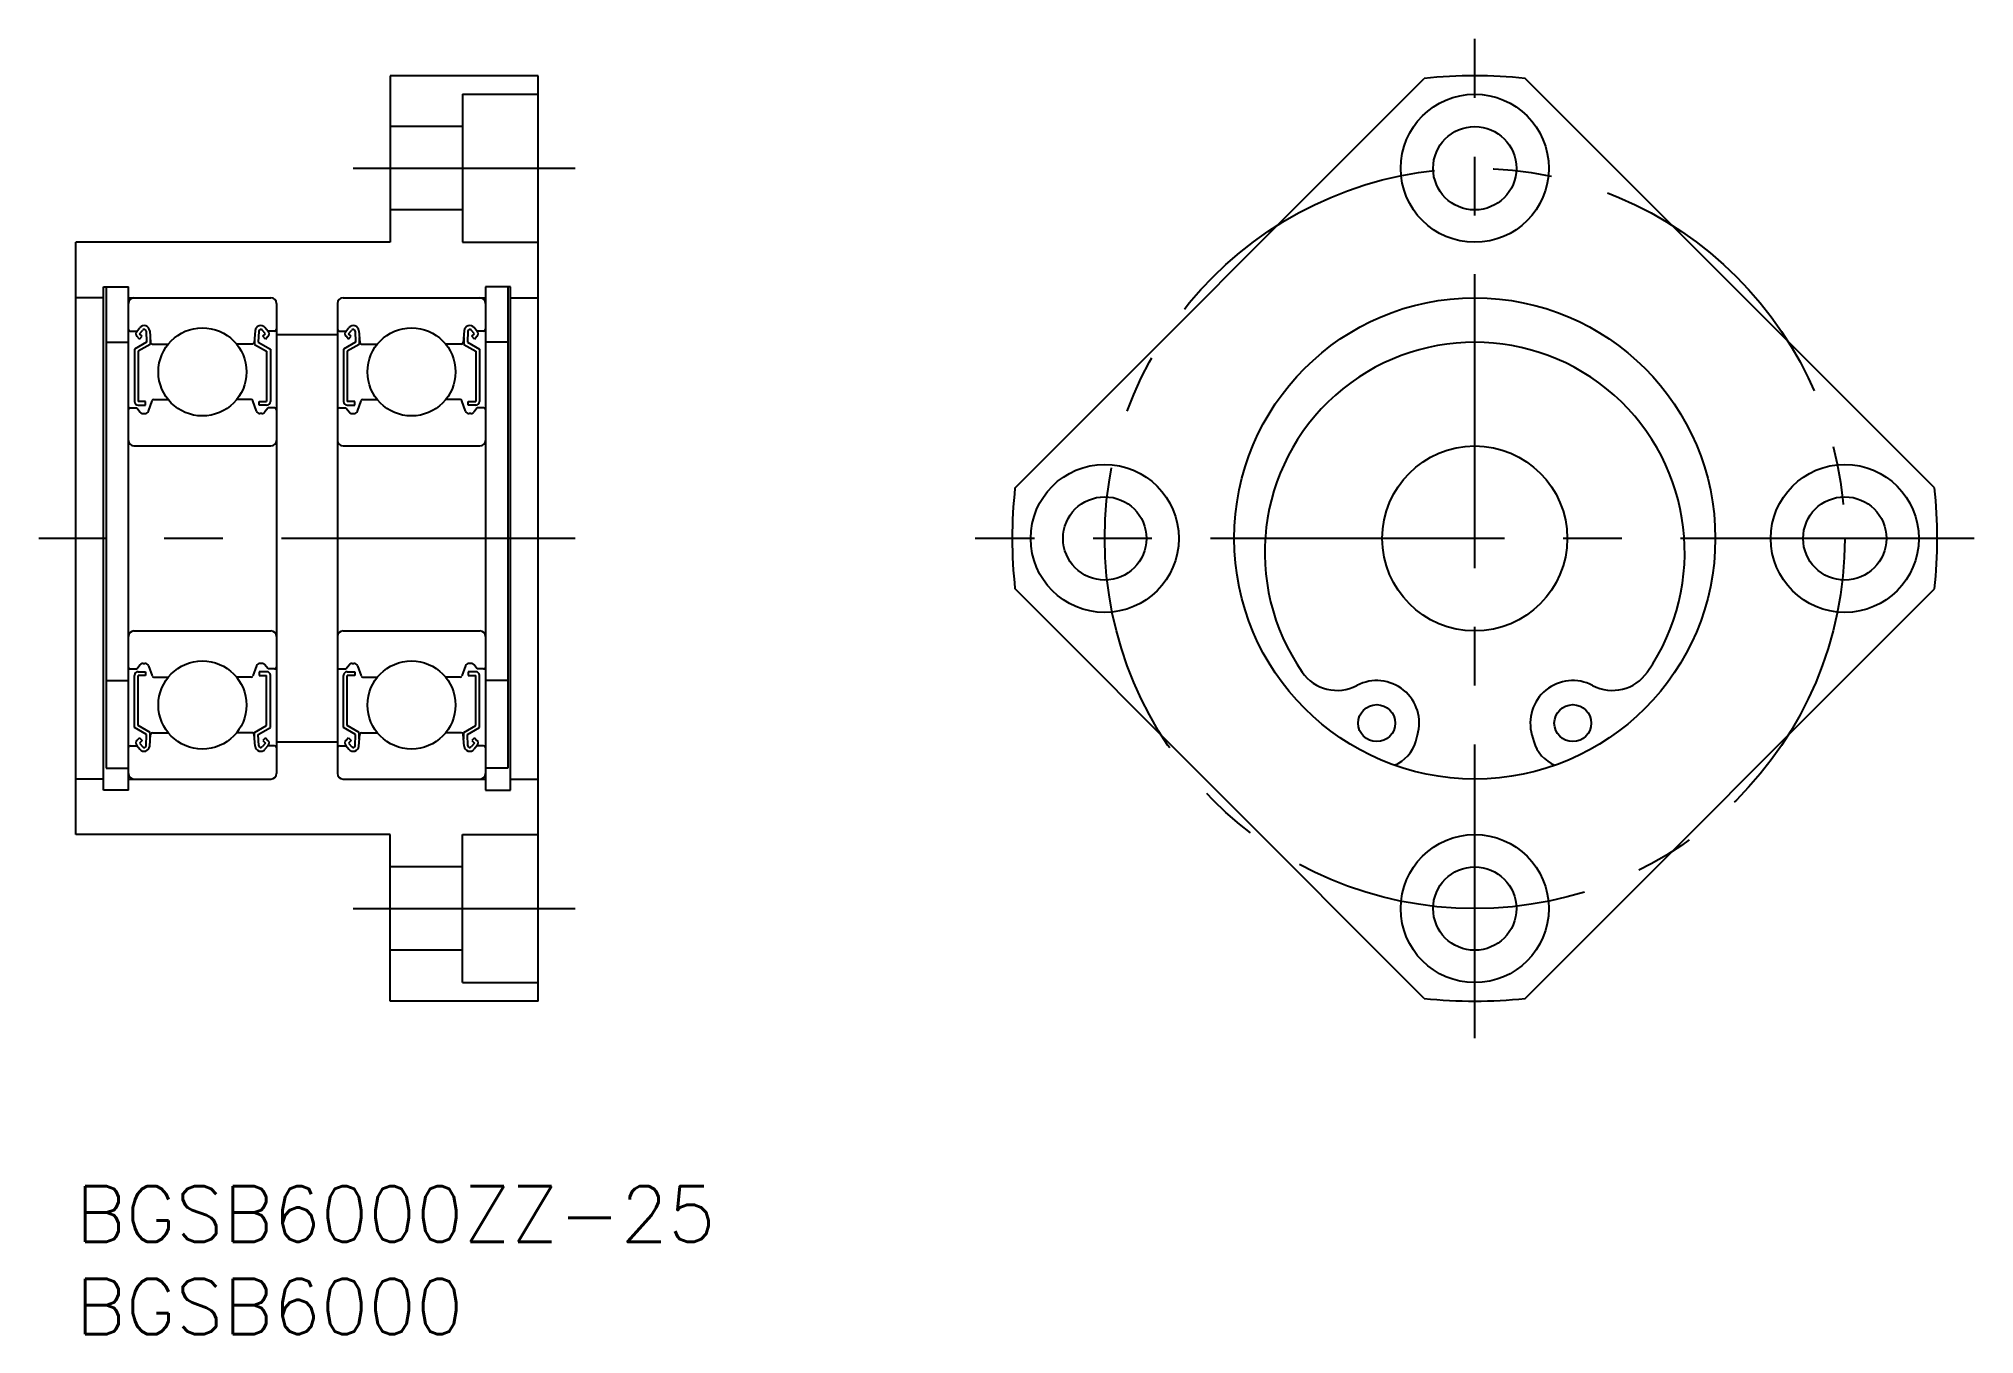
# Model space of a CAD drawing. Extents: x -2 to 103, y -8 to 62.
import ezdxf

# ---------------------------------------------------------------- set-up
doc = ezdxf.new("R2010")
doc.units = 0
doc.header["$LTSCALE"] = 0.5
doc.linetypes.add('CENTER', pattern=[50.8, 31.75, -6.35, 6.35, -6.35])
for name, color, linetype in [('MSM_CENTER', 1, 'CENTER'), ('MSM_CONTINUOUS', 7, 'CONTINUOUS'), ('MSM_PART_NUMBER', 7, 'CONTINUOUS')]:
    doc.layers.add(name, color=color, linetype=linetype)
doc.styles.get("Standard").update_dxf_attribs({"font": 'txt.shx', "height": 3, "bigfont": 'bigfont.shx'})

# ---------------------------------------------------------------- blocks, each defined once
blk = doc.blocks.new('*U6')
at = {"layer": 'MSM_PART_NUMBER'}
blk.add_text('BGSB6000ZZ-25', height=3, dxfattribs=at).set_placement((0, -3))
blk = doc.blocks.new('*U7')
at = {"layer": 'MSM_PART_NUMBER'}
blk.add_text('BGSB6000', height=3, dxfattribs=at).set_placement((0, -8))

msp = doc.modelspace()

# ---------------------------------------------------------------- linework, layer by layer
at = {"layer": 'MSM_CENTER'}
for p, q in [((75.62, 8), (75.62, 62)), ((15, 55), (27, 55)), ((27, 35), (-2, 35)), ((102.62, 35), (48.62, 35)), ((15, 15), (27, 15))]:
    msp.add_line(p, q, dxfattribs=at)
msp.add_circle((75.62, 35), 20, dxfattribs=at)
at = {"layer": 'MSM_CONTINUOUS'}
for p, q in [((17, 60), (17, 51)), ((25, 60), (17, 60)), ((25, 10), (25, 60)), ((50.77, 37.73), (72.89, 59.85)), ((100.47, 37.73), (78.35, 59.85)), ((20.9, 59), (20.9, 51)), ((20.9, 59), (25, 59)), ((20.9, 57.25), (17, 57.25)), ((20.9, 52.75), (17, 52.75)), ((0, 19), (0, 51)), ((17, 51), (0, 51)), ((20.9, 51), (25, 51)), ((21.93, 51), (21.93, 51)), ((1.5, 48.6, -0.1), (2.85, 48.6, -0.1)), ((1.5, 21.4, -0.1), (1.5, 48.6, -0.1)), ((1.65, 48.6), (1.65, 22.59)), ((2.85, 21.4), (2.85, 48.6)), ((23.5, 48.6, -0.1), (22.15, 48.6, -0.1)), ((22.15, 48.6, -0.1), (22.15, 21.4, -0.1)), ((23.35, 48.6), (23.35, 22.59)), ((23.5, 21.4, -0.1), (23.5, 48.6, -0.1)), ((1.5, 48, -0.1), (0, 48, -0.1)), ((2.85, 48), (10.55, 48)), ((10.85, 47.7), (10.85, 22.3)), ((14.15, 47.7, -0.1), (14.15, 22.3, -0.1)), ((14.45, 48, -0.1), (22.15, 48, -0.1)), ((23.5, 48, -0.1), (25, 48, -0.1)), ((2.95, 46.2), (3.31, 46.2)), ((3.3, 46.19), (3.47, 46.39)), ((3.45, 46.06), (3.62, 46.26)), ((3.59, 45.92), (3.45, 46.06)), ((3.8, 46.2), (3.83, 45.6)), ((4, 46.22), (4.05, 45.59)), ((9.7, 46.22), (9.65, 45.59)), ((9.9, 46.2), (9.87, 45.6)), ((10.25, 46.06), (10.08, 46.26)), ((10.11, 45.92), (10.25, 46.06)), ((10.4, 46.19), (10.23, 46.39)), ((10.75, 46.2), (10.39, 46.2)), ((14.25, 46.2, -0.1), (14.61, 46.2, -0.1)), ((14.6, 46.19, -0.1), (14.77, 46.39, -0.1)), ((14.75, 46.06, -0.1), (14.92, 46.26, -0.1)), ((14.89, 45.92, -0.1), (14.75, 46.06, -0.1)), ((15.1, 46.2, -0.1), (15.13, 45.6, -0.1)), ((15.3, 46.22, -0.1), (15.35, 45.59, -0.1)), ((21, 46.22, -0.1), (20.95, 45.59, -0.1)), ((21.2, 46.2, -0.1), (21.17, 45.6, -0.1)), ((21.55, 46.06, -0.1), (21.38, 46.26, -0.1)), ((21.41, 45.92, -0.1), (21.55, 46.06, -0.1)), ((21.7, 46.19, -0.1), (21.53, 46.39, -0.1)), ((22.05, 46.2, -0.1), (21.69, 46.2, -0.1)), ((1.65, 45.6, -0.1), (2.85, 45.6, -0.1)), ((3.83, 45.6), (3.18, 45.22)), ((3.18, 45.22), (3.18, 42.4)), ((3.45, 45.77), (3.31, 45.92)), ((4.03, 45.48), (3.38, 45.11)), ((3.38, 45.11), (3.38, 42.4)), ((3.45, 45.77), (3.59, 45.92)), ((4.03, 45.85), (4.03, 45.48)), ((4.15, 45.5), (5, 45.5)), ((9.55, 45.5), (8.7, 45.5)), ((9.67, 45.85), (9.67, 45.48)), ((9.67, 45.48), (10.32, 45.11)), ((9.87, 45.6), (10.52, 45.22)), ((10.25, 45.77), (10.11, 45.92)), ((10.25, 45.77), (10.39, 45.92)), ((10.32, 45.11), (10.32, 42.4)), ((10.52, 45.22), (10.52, 42.4)), ((14.15, 46), (10.85, 46)), ((15.13, 45.6, -0.1), (14.48, 45.22, -0.1)), ((14.48, 45.22, -0.1), (14.48, 42.4, -0.1)), ((14.75, 45.77, -0.1), (14.61, 45.92, -0.1)), ((15.33, 45.48, -0.1), (14.68, 45.11, -0.1)), ((14.68, 45.11, -0.1), (14.68, 42.4, -0.1)), ((14.75, 45.77, -0.1), (14.89, 45.92, -0.1)), ((15.33, 45.85, -0.1), (15.33, 45.48, -0.1)), ((15.45, 45.5, -0.1), (16.3, 45.5, -0.1)), ((20.85, 45.5, -0.1), (20, 45.5, -0.1)), ((20.97, 45.85, -0.1), (20.97, 45.48, -0.1)), ((20.97, 45.48, -0.1), (21.62, 45.11, -0.1)), ((21.17, 45.6, -0.1), (21.82, 45.22, -0.1)), ((21.55, 45.77, -0.1), (21.41, 45.92, -0.1)), ((21.55, 45.77, -0.1), (21.69, 45.92, -0.1)), ((21.62, 45.11, -0.1), (21.62, 42.4, -0.1)), ((21.82, 45.22, -0.1), (21.82, 42.4, -0.1)), ((23.35, 45.6, -0.1), (22.15, 45.6, -0.1)), ((2.95, 42.05), (3.3, 42.05)), ((3.3, 42.05), (3.49, 41.82)), ((3.78, 42.4), (3.38, 42.4)), ((3.38, 42.2), (3.78, 42.2)), ((3.78, 42.2), (3.78, 42.4)), ((3.93, 41.88), (4.13, 42.43)), ((4.22, 42.5), (5, 42.5)), ((9.48, 42.5), (8.7, 42.5)), ((9.77, 41.88), (9.57, 42.43)), ((9.92, 42.4), (10.32, 42.4)), ((9.92, 42.2), (9.92, 42.4)), ((10.32, 42.2), (9.92, 42.2)), ((10.4, 42.05), (10.21, 41.82)), ((10.75, 42.05), (10.4, 42.05)), ((14.25, 42.05, -0.1), (14.6, 42.05, -0.1)), ((14.6, 42.05, -0.1), (14.79, 41.82, -0.1)), ((15.08, 42.4, -0.1), (14.68, 42.4, -0.1)), ((14.68, 42.2, -0.1), (15.08, 42.2, -0.1)), ((15.08, 42.2, -0.1), (15.08, 42.4, -0.1)), ((15.23, 41.88, -0.1), (15.43, 42.43, -0.1)), ((15.52, 42.5, -0.1), (16.3, 42.5, -0.1)), ((20.78, 42.5, -0.1), (20, 42.5, -0.1)), ((21.07, 41.88, -0.1), (20.87, 42.43, -0.1)), ((21.22, 42.4, -0.1), (21.62, 42.4, -0.1)), ((21.22, 42.2, -0.1), (21.22, 42.4, -0.1)), ((21.62, 42.2, -0.1), (21.22, 42.2, -0.1)), ((21.7, 42.05, -0.1), (21.51, 41.82, -0.1)), ((22.05, 42.05, -0.1), (21.7, 42.05, -0.1)), ((3.64, 41.75), (3.74, 41.75)), ((10.06, 41.75), (9.96, 41.75)), ((14.94, 41.75, -0.1), (15.04, 41.75, -0.1)), ((21.36, 41.75, -0.1), (21.26, 41.75, -0.1)), ((3.15, 40), (10.55, 40)), ((14.45, 40, -0.1), (21.85, 40, -0.1)), ((72.89, 10.15), (50.77, 32.27)), ((78.35, 10.15), (100.47, 32.27)), ((3.15, 30), (10.55, 30)), ((14.45, 30, -0.1), (21.85, 30, -0.1)), ((3.64, 28.25), (3.74, 28.25)), ((10.06, 28.25), (9.96, 28.25)), ((14.94, 28.25, -0.1), (15.04, 28.25, -0.1)), ((21.36, 28.25, -0.1), (21.26, 28.25, -0.1)), ((1.65, 27.32, -0.1), (2.85, 27.32, -0.1)), ((2.95, 27.95), (3.3, 27.95)), ((3.18, 24.78), (3.18, 27.6)), ((3.3, 27.95), (3.49, 28.18)), ((3.38, 27.8), (3.78, 27.8)), ((3.38, 24.89), (3.38, 27.6)), ((3.78, 27.6), (3.38, 27.6)), ((3.78, 27.8), (3.78, 27.6)), ((3.93, 28.12), (4.13, 27.57)), ((4.22, 27.5), (5, 27.5)), ((9.48, 27.5), (8.7, 27.5)), ((9.77, 28.12), (9.57, 27.57)), ((10.32, 27.8), (9.92, 27.8)), ((9.92, 27.8), (9.92, 27.6)), ((9.92, 27.6), (10.32, 27.6)), ((10.4, 27.95), (10.21, 28.18)), ((10.32, 24.89), (10.32, 27.6)), ((10.75, 27.95), (10.4, 27.95)), ((10.52, 24.78), (10.52, 27.6)), ((14.25, 27.95, -0.1), (14.6, 27.95, -0.1)), ((14.48, 24.78, -0.1), (14.48, 27.6, -0.1)), ((14.6, 27.95, -0.1), (14.79, 28.18, -0.1)), ((14.68, 27.8, -0.1), (15.08, 27.8, -0.1)), ((14.68, 24.89, -0.1), (14.68, 27.6, -0.1)), ((15.08, 27.6, -0.1), (14.68, 27.6, -0.1)), ((15.08, 27.8, -0.1), (15.08, 27.6, -0.1)), ((15.23, 28.12, -0.1), (15.43, 27.57, -0.1)), ((15.52, 27.5, -0.1), (16.3, 27.5, -0.1)), ((20.78, 27.5, -0.1), (20, 27.5, -0.1)), ((21.07, 28.12, -0.1), (20.87, 27.57, -0.1)), ((21.62, 27.8, -0.1), (21.22, 27.8, -0.1)), ((21.22, 27.8, -0.1), (21.22, 27.6, -0.1)), ((21.22, 27.6, -0.1), (21.62, 27.6, -0.1)), ((21.7, 27.95, -0.1), (21.51, 28.18, -0.1)), ((21.62, 24.89, -0.1), (21.62, 27.6, -0.1)), ((22.05, 27.95, -0.1), (21.7, 27.95, -0.1)), ((21.82, 24.78, -0.1), (21.82, 27.6, -0.1)), ((23.35, 27.32, -0.1), (22.15, 27.32, -0.1)), ((3.83, 24.4), (3.18, 24.78)), ((3.45, 24.23), (3.31, 24.08)), ((4.03, 24.52), (3.38, 24.89)), ((3.45, 24.23), (3.59, 24.08)), ((3.59, 24.08), (3.45, 23.94)), ((3.8, 23.8), (3.83, 24.4)), ((4, 23.78), (4.05, 24.41)), ((4.03, 24.15), (4.03, 24.52)), ((4.15, 24.5), (5, 24.5)), ((9.55, 24.5), (8.7, 24.5)), ((9.7, 23.78), (9.65, 24.41)), ((9.67, 24.52), (10.32, 24.89)), ((9.67, 24.15), (9.67, 24.52)), ((9.87, 24.4), (10.52, 24.78)), ((9.9, 23.8), (9.87, 24.4)), ((10.25, 24.23), (10.11, 24.08)), ((10.11, 24.08), (10.25, 23.94)), ((10.25, 24.23), (10.39, 24.08)), ((15.13, 24.4, -0.1), (14.48, 24.78, -0.1)), ((14.75, 24.23, -0.1), (14.61, 24.08, -0.1)), ((15.33, 24.52, -0.1), (14.68, 24.89, -0.1)), ((14.75, 24.23, -0.1), (14.89, 24.08, -0.1)), ((14.89, 24.08, -0.1), (14.75, 23.94, -0.1)), ((15.1, 23.8, -0.1), (15.13, 24.4, -0.1)), ((15.3, 23.78, -0.1), (15.35, 24.41, -0.1)), ((15.33, 24.15, -0.1), (15.33, 24.52, -0.1)), ((15.45, 24.5, -0.1), (16.3, 24.5, -0.1)), ((20.85, 24.5, -0.1), (20, 24.5, -0.1)), ((21, 23.78, -0.1), (20.95, 24.41, -0.1)), ((20.97, 24.52, -0.1), (21.62, 24.89, -0.1)), ((20.97, 24.15, -0.1), (20.97, 24.52, -0.1)), ((21.17, 24.4, -0.1), (21.82, 24.78, -0.1)), ((21.2, 23.8, -0.1), (21.17, 24.4, -0.1)), ((21.55, 24.23, -0.1), (21.41, 24.08, -0.1)), ((21.41, 24.08, -0.1), (21.55, 23.94, -0.1)), ((21.55, 24.23, -0.1), (21.69, 24.08, -0.1)), ((72.43, 24.03), (72.53, 24.38)), ((78.71, 24.38), (78.81, 24.03)), ((2.95, 23.8), (3.31, 23.8)), ((3.3, 23.81), (3.47, 23.61)), ((3.45, 23.94), (3.62, 23.74)), ((10.25, 23.94), (10.08, 23.74)), ((10.4, 23.81), (10.23, 23.61)), ((10.75, 23.8), (10.39, 23.8)), ((14.15, 24), (10.85, 24)), ((14.25, 23.8, -0.1), (14.61, 23.8, -0.1)), ((14.6, 23.81, -0.1), (14.77, 23.61, -0.1)), ((14.75, 23.94, -0.1), (14.92, 23.74, -0.1)), ((21.55, 23.94, -0.1), (21.38, 23.74, -0.1)), ((21.7, 23.81, -0.1), (21.53, 23.61, -0.1)), ((22.05, 23.8, -0.1), (21.69, 23.8, -0.1)), ((1.5, 22, -0.1), (0, 22, -0.1)), ((1.65, 22.59, -0.1), (2.85, 22.59, -0.1)), ((2.85, 22), (10.55, 22)), ((14.45, 22, -0.1), (22.15, 22, -0.1)), ((23.35, 22.59, -0.1), (22.15, 22.59, -0.1)), ((23.5, 22, -0.1), (25, 22, -0.1)), ((2.85, 21.4, -0.1), (1.5, 21.4, -0.1)), ((22.15, 21.4, -0.1), (23.5, 21.4, -0.1)), ((17, 19), (0, 19)), ((17, 10), (17, 19)), ((20.9, 19), (25, 19)), ((20.9, 11), (20.9, 19)), ((20.9, 17.25), (17, 17.25)), ((20.9, 12.75), (17, 12.75)), ((20.9, 11), (25, 11)), ((25, 10), (17, 10))]:
    msp.add_line(p, q, dxfattribs=at)
for centre, radius in [((75.62, 55), 4), ((75.62, 55), 2.25), ((75.62, 35), 13), ((75.62, 35), 13), ((6.85, 44), 2.38), ((18.15, 44, -0.1), 2.38), ((75.62, 35), 5), ((75.62, 35), 5), ((55.62, 35), 4), ((95.62, 35), 4), ((55.62, 35), 2.25), ((95.62, 35), 2.25), ((6.85, 26), 2.38), ((18.15, 26, -0.1), 2.38), ((70.32, 25.02), 1), ((80.92, 25.02), 1), ((75.62, 15), 4), ((75.62, 15), 2.25)]:
    msp.add_circle(centre, radius, dxfattribs=at)
for centre, radius, start, end in [((75.62, 35), 25, 83.7394, 96.2606), ((3.15, 47.7), 0.3, 90, 180), ((10.55, 47.7), 0.3, 0, 90), ((14.45, 47.7, -0.1), 0.3, 90, 180), ((21.85, 47.7, -0.1), 0.3, 0, 90), ((2.95, 46.3), 0.1, 180, 270), ((3.45, 46.06), 0.2, 140.137, 225.002), ((3.7, 46.2), 0.3, 4.9354, 140.137), ((3.7, 46.2), 0.1, 3.1017, 139.9503), ((10, 46.2), 0.3, 39.863, 175.0646), ((10, 46.2), 0.1, 40.0497, 176.8983), ((10.25, 46.06), 0.2, 314.998, 39.863), ((10.75, 46.3), 0.1, 270, 0), ((14.25, 46.3, -0.1), 0.1, 180, 270), ((14.75, 46.06, -0.1), 0.2, 140.137, 225.002), ((15, 46.2, -0.1), 0.3, 4.9354, 140.137), ((15, 46.2, -0.1), 0.1, 3.1017, 139.9503), ((21.3, 46.2, -0.1), 0.3, 39.863, 175.0646), ((21.3, 46.2, -0.1), 0.1, 40.0497, 176.8983), ((21.55, 46.06, -0.1), 0.2, 314.998, 39.863), ((22.05, 46.3, -0.1), 0.1, 270, 0), ((4.15, 45.6), 0.1, 184.9354, 270), ((9.55, 45.6), 0.1, 270, 355.0646), ((15.45, 45.6, -0.1), 0.1, 184.9354, 270), ((20.85, 45.6, -0.1), 0.1, 270, 355.0646), ((75.62, 34.25), 11.35, 325.2644, 214.7356), ((2.95, 41.95), 0.1, 90, 180.8103), ((3.38, 42.4), 0.2, 180, 270), ((3.74, 41.95), 0.2, 270, 339.9916), ((4.22, 42.4), 0.1, 90, 159.9916), ((9.48, 42.4), 0.1, 20.0084, 90), ((9.96, 41.95), 0.2, 200.0084, 270), ((10.32, 42.4), 0.2, 270, 0), ((10.75, 41.95), 0.1, 359.1897, 90), ((14.25, 41.95, -0.1), 0.1, 90, 180.8103), ((14.68, 42.4, -0.1), 0.2, 180, 270), ((15.04, 41.95, -0.1), 0.2, 270, 339.9916), ((15.52, 42.4, -0.1), 0.1, 90, 159.9916), ((20.78, 42.4, -0.1), 0.1, 20.0084, 90), ((21.26, 41.95, -0.1), 0.2, 200.0084, 270), ((21.62, 42.4, -0.1), 0.2, 270, 0), ((22.05, 41.95, -0.1), 0.1, 359.1897, 90), ((3.64, 41.95), 0.2, 219.9762, 270), ((10.06, 41.95), 0.2, 270, 320.0238), ((14.94, 41.95, -0.1), 0.2, 219.9762, 270), ((21.36, 41.95, -0.1), 0.2, 270, 320.0238), ((3.15, 40.3), 0.3, 180, 270), ((10.55, 40.3), 0.3, 270, 0), ((14.45, 40.3, -0.1), 0.3, 180, 270), ((21.85, 40.3, -0.1), 0.3, 270, 0), ((75.62, 35), 25, 173.7394, 186.2606), ((75.62, 35), 25, 353.7394, 6.2606), ((3.15, 29.7), 0.3, 90, 180), ((10.55, 29.7), 0.3, 0, 90), ((14.45, 29.7, -0.1), 0.3, 90, 180), ((21.85, 29.7, -0.1), 0.3, 0, 90), ((3.64, 28.05), 0.2, 90, 140.0238), ((3.74, 28.05), 0.2, 20.0084, 90), ((9.96, 28.05), 0.2, 90, 159.9916), ((10.06, 28.05), 0.2, 39.9762, 90), ((14.94, 28.05, -0.1), 0.2, 90, 140.0238), ((15.04, 28.05, -0.1), 0.2, 20.0084, 90), ((21.26, 28.05, -0.1), 0.2, 90, 159.9916), ((21.36, 28.05, -0.1), 0.2, 39.9762, 90), ((2.95, 28.05), 0.1, 179.1897, 270), ((3.38, 27.6), 0.2, 90, 180), ((4.22, 27.6), 0.1, 200.0084, 270), ((9.48, 27.6), 0.1, 270, 339.9916), ((10.32, 27.6), 0.2, 0, 90), ((10.75, 28.05), 0.1, 270, 0.8103), ((14.25, 28.05, -0.1), 0.1, 179.1897, 270), ((14.68, 27.6, -0.1), 0.2, 90, 180), ((15.52, 27.6, -0.1), 0.1, 200.0084, 270), ((20.78, 27.6, -0.1), 0.1, 270, 339.9916), ((21.62, 27.6, -0.1), 0.2, 0, 90), ((22.05, 28.05, -0.1), 0.1, 270, 0.8103), ((68.18, 29.09), 2.3, 214.7356, 297.6849), ((70.32, 25.02), 2.3, 343.7729, 117.6849), ((80.92, 25.02), 2.3, 62.3151, 196.2271), ((83.06, 29.09), 2.3, 242.3151, 325.2644), ((3.45, 23.94), 0.2, 134.998, 219.863), ((4.15, 24.4), 0.1, 90, 175.0646), ((9.55, 24.4), 0.1, 4.9354, 90), ((10.25, 23.94), 0.2, 320.137, 45.002), ((14.75, 23.94, -0.1), 0.2, 134.998, 219.863), ((15.45, 24.4, -0.1), 0.1, 90, 175.0646), ((20.85, 24.4, -0.1), 0.1, 4.9354, 90), ((21.55, 23.94, -0.1), 0.2, 320.137, 45.002), ((2.95, 23.7), 0.1, 90, 180), ((3.7, 23.8), 0.3, 219.863, 355.0646), ((3.7, 23.8), 0.1, 220.0497, 356.8983), ((10, 23.8), 0.3, 184.9354, 320.137), ((10, 23.8), 0.1, 183.1017, 319.9503), ((10.75, 23.7), 0.1, 0, 90), ((14.25, 23.7, -0.1), 0.1, 90, 180), ((15, 23.8, -0.1), 0.3, 219.863, 355.0646), ((15, 23.8, -0.1), 0.1, 220.0497, 356.8983), ((21.3, 23.8, -0.1), 0.3, 184.9354, 320.137), ((21.3, 23.8, -0.1), 0.1, 183.1017, 319.9503), ((22.05, 23.7, -0.1), 0.1, 0, 90), ((70.51, 24.59), 2, 292.8466, 343.7729), ((80.73, 24.59), 2, 196.2271, 247.1534), ((3.15, 22.3), 0.3, 180, 270), ((10.55, 22.3), 0.3, 270, 0), ((14.45, 22.3, -0.1), 0.3, 180, 270), ((21.85, 22.3, -0.1), 0.3, 270, 0), ((75.62, 35), 25, 263.7394, 276.2606)]:
    msp.add_arc(centre, radius, start, end, dxfattribs=at)

# ---------------------------------------------------------------- block references
for name in ['*U6', '*U7']:
    msp.add_blockref(name, (0, 0), dxfattribs=at)

doc.saveas('drawing.dxf')
